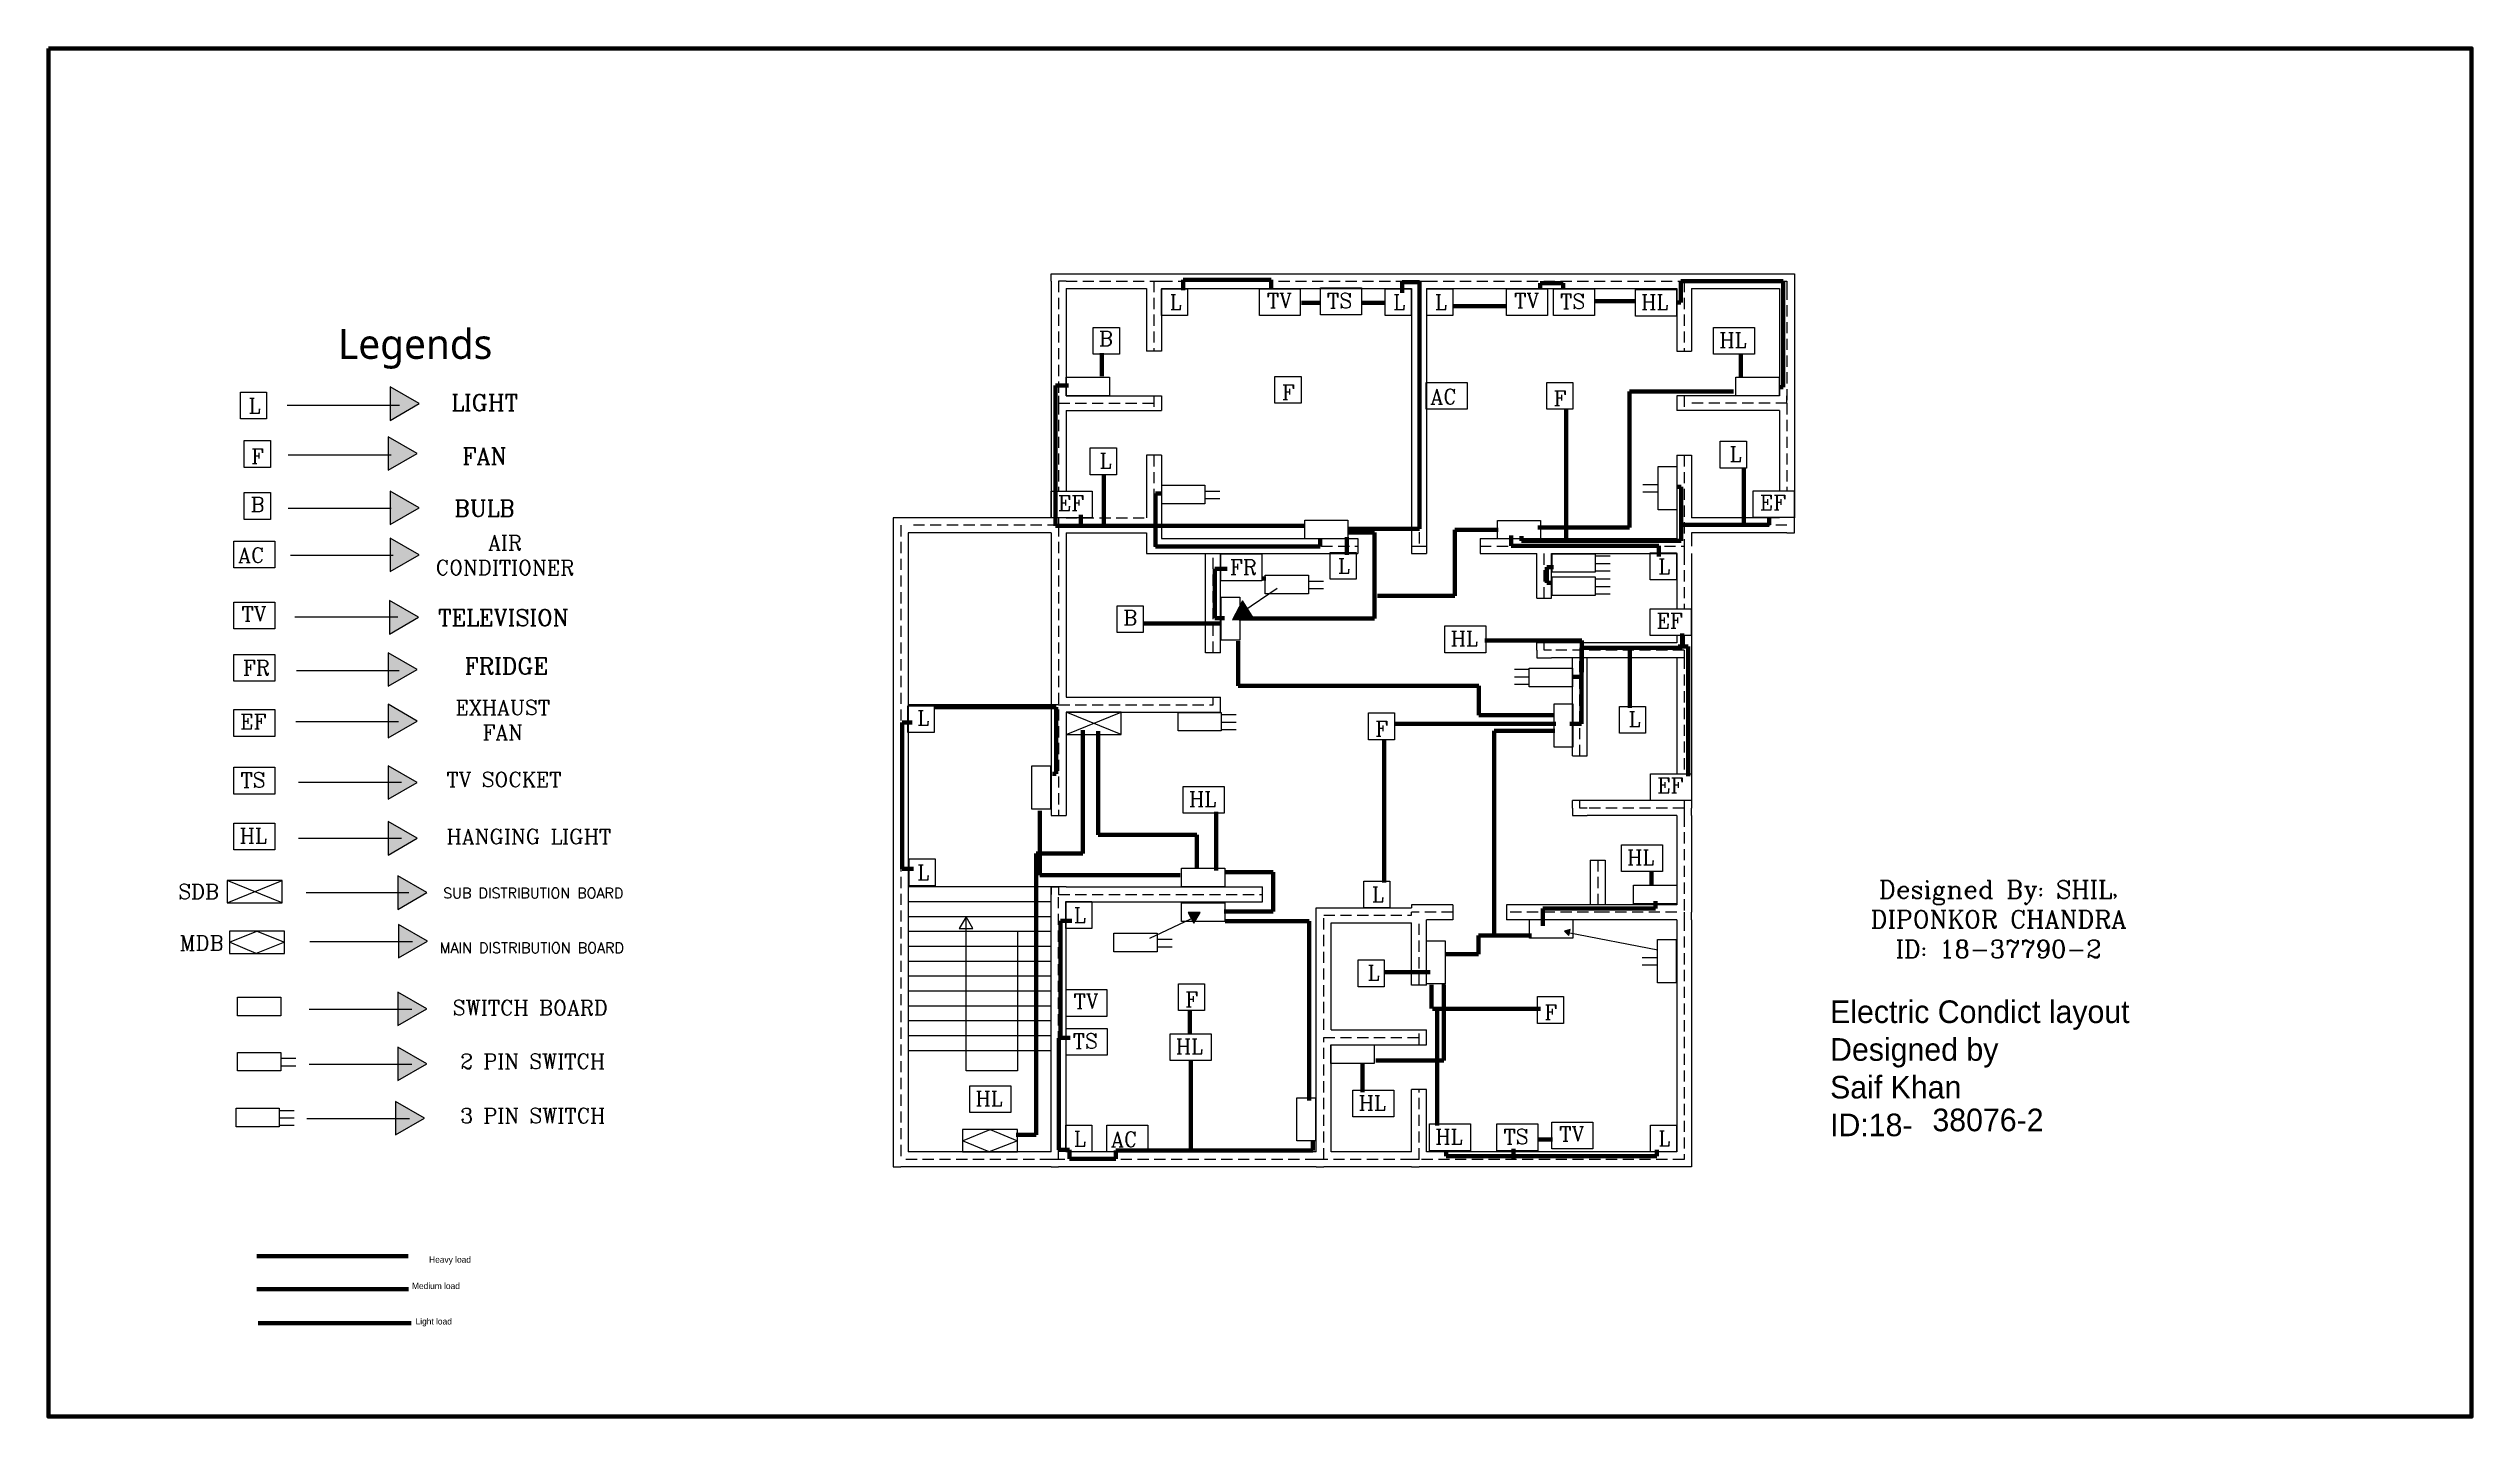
# Model space of a CAD drawing. Header units: inches. Extents: x -666 to 5307612578, y -722 to 835774590.
# Drawn here: x -666 to 961, y -722 to 197 of the extents above; entities outside this region: 1.
import ezdxf

# ---------------------------------------------------------------- set-up
doc = ezdxf.new("R2010")
doc.units = ezdxf.units.IN
doc.header["$LTSCALE"] = 30
doc.header["$MEASUREMENT"] = 0
doc.linetypes.add('HIDDEN', pattern=[0.375, 0.25, -0.125])

msp = doc.modelspace()

# ---------------------------------------------------------------- hatches: boundary and pattern name
for points in [[(-436.5, -30), (-436.5, -52.5), (-417, -41.2)], [(-438, -63.5), (-438, -86), (-418.5, -74.7)], [(-436.5, -100), (-436.5, -122.5), (-417, -111.2)], [(-436.5, -131.5), (-436.5, -154), (-417, -142.7)], [(133.8, -177.1), (129, -186.5), (133.8, -186.3)], [(135.6, -173.7), (133.8, -177.1), (133.8, -186.3), (143.4, -185.8)], [(-438, -322), (-438, -344.5), (-418.5, -333.2)], [(-431.5, -358.5), (-431.5, -381), (-412, -369.7)], [(107.2, -383.1), (99.1, -383.1), (102.5, -389.1), (103.7, -389.1)], [(-431, -391), (-431, -413.5), (-411.5, -402.2)], [(355.7, -394.4), (351.8, -395.5), (354.7, -398.4)], [(-431.5, -436.5), (-431.5, -459), (-412, -447.7)], [(-431.5, -473.5), (-431.5, -496), (-412, -484.7)], [(-413.5, -521.2), (-433, -510), (-433, -532.5)]]:
    msp.add_hatch(color=250).paths.add_polyline_path(points)
h = msp.add_hatch(color=250)
h.paths.add_polyline_path([(-437, -173.5), (-437, -196), (-417.5, -184.7)])
h.paths.add_polyline_path([(-438, -208.5), (-438, -231), (-418.5, -219.7)])
h.paths.add_polyline_path([(-438, -243.2), (-438, -265.7), (-418.5, -254.4)])
h.paths.add_polyline_path([(-438, -284.5), (-438, -307), (-418.5, -295.7)])

# ---------------------------------------------------------------- linework, layer by layer
for p, q in [((5253639940.5, 835774590.5), (5307612578.5, 835774590.5)), ((7.2, 41.1), (7.2, 46.1)), ((7.2, 46.1), (17.2, 46.1)), ((7.2, 41.1), (7.2, -35.9)), ((17.2, 46.1), (76.2, 46.1)), ((17.2, 36.1), (17.2, -35.9)), ((17.2, 36.1), (71.2, 36.1)), ((71.2, 36.1), (71.2, -5.9)), ((76.2, 46.1), (81.2, 46.1)), ((81.2, 46.1), (254.2, 46.1)), ((81.2, 36.1), (81.2, -5.9)), ((81.2, 36.1), (249.2, 36.1)), ((249.2, 36.1), (249.2, -131.9)), ((254.2, 46.1), (259.2, 46.1)), ((259.2, 46.1), (432.2, 46.1)), ((259.2, 36.1), (259.2, -131.9)), ((259.2, 36.1), (427.2, 36.1)), ((427.2, 46.1), (437.2, 46.1)), ((427.2, 36.1), (427.2, -5.9)), ((437.2, 46.1), (496.2, 46.1)), ((437.2, 36.1), (496.2, 36.1)), ((437.2, 36.1), (437.2, -5.9)), ((496.2, 46.1), (506.2, 46.1)), ((496.2, 36.1), (496.2, -35.9)), ((506.2, 46.1), (506.2, 36.1)), ((506.2, 36.1), (506.2, -40.9)), ((81.2, -5.9), (71.2, -5.9)), ((427.2, -5.9), (437.2, -5.9)), ((-430.2, -42.5), (-505.8, -42.5)), ((7.2, -35.9), (7.2, -40.9)), ((7.2, -40.9), (7.2, -117.9)), ((17.2, -35.9), (71.2, -35.9)), ((17.2, -45.9), (17.2, -99.9)), ((17.2, -45.9), (71.2, -45.9)), ((71.2, -35.9), (81.2, -35.9)), ((71.2, -45.9), (81.2, -45.9)), ((81.2, -35.9), (81.2, -45.9)), ((437.2, -35.9), (427.2, -35.9)), ((427.2, -35.9), (427.2, -45.9)), ((437.2, -45.9), (427.2, -45.9)), ((496.2, -35.9), (437.2, -35.9)), ((496.2, -45.9), (437.2, -45.9)), ((496.2, -45.9), (496.2, -99.8)), ((506.2, -40.9), (506.2, -117.9)), ((-505, -75.5), (-436, -75.5)), ((71.2, -75.9), (71.2, -117.9)), ((81.2, -75.9), (71.2, -75.9)), ((81.2, -75.9), (81.2, -131.9)), ((427.2, -75.9), (437.2, -75.9)), ((427.2, -75.9), (427.2, -131.9)), ((437.2, -75.9), (437.2, -117.9)), ((404.5, -95.5), (414.5, -95.5)), ((-505, -111.5), (-436, -111.5)), ((110.5, -100), (120.5, -100)), ((110.5, -105), (120.5, -105)), ((404.5, -100.5), (414.5, -100.5)), ((-88.8, -117.9), (-98.8, -117.9)), ((-98.8, -117.9), (-98.8, -122.9)), ((-98.8, -122.9), (-98.8, -548.9)), ((7.2, -117.9), (-88.8, -117.9)), ((-88.8, -127.9), (-88.8, -543.9)), ((7.2, -127.9), (-88.8, -127.9)), ((7.2, -127.9), (7.2, -317.9)), ((17.2, -117.9), (17.2, -117.9)), ((17.2, -127.9), (71.2, -127.9)), ((17.2, -127.9), (17.2, -238.5)), ((71.2, -127.9), (71.2, -136.9)), ((496.2, -117.9), (437.2, -117.9)), ((501.2, -127.9), (437.2, -127.9)), ((437.2, -127.9), (437.2, -136.9)), ((496.2, -117.8), (496.2, -117.9)), ((501.2, -127.9), (506.2, -127.9)), ((506.2, -127.9), (506.2, -117.9)), ((-503.5, -143), (-434.5, -143)), ((71.2, -136.9), (71.2, -141.9)), ((71.2, -141.9), (76.2, -141.9)), ((76.2, -141.9), (213.2, -141.9)), ((81.2, -131.9), (213.2, -131.9)), ((110.9, -208.5), (110.9, -141.9)), ((120.9, -208.5), (120.9, -141.9)), ((213.2, -131.9), (213.2, -141.9)), ((249.2, -131.9), (249.2, -141.9)), ((249.2, -141.9), (254.2, -141.9)), ((254.2, -141.9), (259.2, -141.9)), ((259.2, -131.9), (259.2, -141.9)), ((295.2, -131.9), (427.2, -131.9)), ((295.2, -131.9), (295.2, -141.9)), ((295.2, -141.9), (333.2, -141.9)), ((333.2, -171.9), (333.2, -141.9)), ((343.2, -171.9), (343.2, -141.9)), ((343.2, -141.9), (427.2, -141.9)), ((372.5, -143.5), (382.5, -143.5)), ((427.2, -141.9), (427.2, -179)), ((437.2, -141.9), (437.2, -206.9)), ((180, -160.5), (190, -160.5)), ((372.5, -148.5), (382.5, -148.5)), ((372.5, -153.5), (382.5, -153.5)), ((372.5, -159), (382.5, -159)), ((159, -165.5), (136, -181)), ((180, -165.5), (190, -165.5)), ((333.2, -171.9), (343.2, -171.9)), ((372.5, -164), (382.5, -164)), ((372.5, -169), (382.5, -169)), ((-500.5, -184.5), (-431.5, -184.5)), ((120.9, -208.5), (110.9, -208.5)), ((333.2, -206.9), (333.2, -201.9)), ((343.2, -201.9), (333.2, -201.9)), ((333.2, -206.9), (333.2, -211.9)), ((427.2, -201.9), (343.2, -201.9)), ((427.2, -197), (427.2, -201.9)), ((437.2, -206.9), (437.2, -211.9)), ((-499.5, -220.5), (-430.5, -220.5)), ((328.2, -219.9), (318.2, -219.9)), ((328.2, -224.9), (318.2, -224.9)), ((333.2, -211.9), (343.2, -211.9)), ((432.2, -211.9), (343.2, -211.9)), ((357.2, -277.9), (357.2, -211.9)), ((367.2, -277.9), (367.2, -211.9)), ((427.2, -211.9), (427.2, -289.8)), ((437.2, -211.9), (437.2, -312.9)), ((12.2, -243.5), (-88.8, -243.5)), ((17.2, -238.5), (110.9, -238.5)), ((110.9, -238.5), (120.9, -238.5)), ((120.9, -248.5), (120.9, -238.5)), ((328.2, -229.9), (318.2, -229.9)), ((-500, -254.7), (-431, -254.7)), ((17.2, -248.5), (120.9, -248.5)), ((17.2, -248.5), (17.2, -317.9)), ((17.3, -263.4), (54.3, -248.4)), ((54.3, -263.4), (17.3, -248.4)), ((121.4, -250.1), (131.4, -250.1)), ((121.4, -255.1), (131.4, -255.1)), ((121.4, -260.1), (131.4, -260.1)), ((357.2, -277.9), (367.2, -277.9)), ((-498, -295.5), (-429, -295.5)), ((357.2, -312.9), (357.2, -307.9)), ((367.2, -307.9), (357.2, -307.9)), ((427.2, -307.9), (367.2, -307.9)), ((427.2, -307.8), (427.2, -307.9)), ((7.2, -317.9), (17.2, -317.9)), ((357.2, -312.9), (357.2, -317.9)), ((357.2, -317.9), (367.2, -317.9)), ((369.2, -317.9), (367.2, -317.9)), ((379.2, -317.9), (369.2, -317.9)), ((427.2, -317.9), (379.2, -317.9)), ((427.2, -317.9), (427.2, -377.9)), ((437.2, -317.9), (437.2, -312.9)), ((437.2, -317.9), (437.2, -382.9)), ((-498, -333), (-429, -333)), ((369.2, -347.9), (369.2, -377.9)), ((369.2, -347.9), (379.2, -347.9)), ((379.2, -347.9), (379.2, -377.9)), ((-546, -376.5), (-509, -361.5)), ((-509, -376.5), (-546, -361.5)), ((-493, -369.5), (-424, -369.5)), ((7.2, -365.9), (-88.8, -365.9)), ((7.2, -365.9), (12.2, -365.9)), ((17.2, -365.9), (7.2, -365.9)), ((7.2, -365.9), (7.2, -370.9)), ((7.2, -543.9), (7.2, -370.9)), ((17.2, -365.9), (149.2, -365.9)), ((149.2, -375.9), (149.2, -365.9)), ((7.2, -375.9), (-88.8, -375.9)), ((7.2, -385.9), (-88.8, -385.9)), ((-49.9, -489.4), (-49.9, -386.1)), ((17.2, -375.9), (149.2, -375.9)), ((17.2, -543.9), (17.2, -375.9)), ((73.5, -400.2), (104.7, -385.4)), ((185.2, -379.9), (249.2, -379.9)), ((185.2, -384.9), (185.2, -379.9)), ((185.2, -461.9), (185.2, -384.9)), ((195.2, -389.9), (249.2, -389.9)), ((195.2, -461.9), (195.2, -389.9)), ((249.2, -377.9), (249.2, -379.9)), ((276.9, -377.9), (249.2, -377.9)), ((249.2, -431.9), (249.2, -389.9)), ((276.9, -387.9), (259.2, -387.9)), ((259.2, -431.9), (259.2, -387.9)), ((276.9, -377.9), (276.9, -387.9)), ((379.2, -377.9), (312.9, -377.9)), ((312.9, -377.9), (312.9, -387.9)), ((379.2, -387.9), (312.9, -387.9)), ((427.2, -377.9), (379.2, -377.9)), ((427.2, -387.9), (379.2, -387.9)), ((427.2, -387.9), (427.2, -543.9)), ((437.2, -387.9), (437.2, -382.9)), ((437.2, -387.9), (437.2, -548.9)), ((-544.5, -403), (-526, -395.5)), ((-526.5, -410.5), (-544.5, -403)), ((-507.5, -403), (-526.5, -410.5)), ((-526, -395.5), (-507.5, -403)), ((-490.5, -402.5), (-421.5, -402.5)), ((7.2, -395.9), (-88.8, -395.9)), ((7.2, -405.9), (-88.8, -405.9)), ((-15.3, -396), (-15.3, -489.4)), ((78.4, -401), (88.4, -401)), ((78.4, -406), (88.4, -406)), ((354.3, -396.4), (414.5, -408.1)), ((7.2, -415.9), (-88.8, -415.9)), ((404, -413.2), (414, -413.2)), ((404, -418.2), (414, -418.2)), ((7.2, -425.9), (-88.8, -425.9)), ((7.2, -435.9), (-88.8, -435.9)), ((259.2, -431.9), (249.2, -431.9)), ((-491, -448), (-422, -448)), ((7.2, -445.9), (-88.8, -445.9)), ((7.2, -455.9), (-88.8, -455.9)), ((7.2, -465.9), (-88.8, -465.9)), ((185.2, -543.9), (185.2, -466.9)), ((195.2, -461.9), (249.2, -461.9)), ((249.2, -461.9), (259.2, -461.9)), ((259.2, -471.9), (259.2, -461.9)), ((-510, -481), (-500, -481)), ((-510, -486), (-500, -486)), ((-491, -485), (-422, -485)), ((7.2, -475.9), (-88.8, -475.9)), ((195.2, -543.9), (195.2, -471.9)), ((195.2, -471.9), (249.2, -471.9)), ((249.2, -471.9), (259.2, -471.9)), ((-15.3, -489.4), (-49.9, -489.4)), ((249.2, -543.9), (249.2, -501.9)), ((259.2, -501.9), (249.2, -501.9)), ((259.2, -543.9), (259.2, -501.9)), ((-511, -516), (-501, -516)), ((-511, -521), (-501, -521)), ((-511, -526), (-501, -526)), ((-492.5, -521.5), (-423.5, -521.5)), ((-52.3, -536.4), (-33.8, -528.9)), ((-34.3, -543.9), (-52.3, -536.4)), ((-15.3, -536.4), (-34.3, -543.9)), ((-33.8, -528.9), (-15.3, -536.4)), ((-98.8, -548.9), (-98.8, -553.9)), ((7.2, -543.9), (-88.8, -543.9)), ((-88.8, -548.9), (-88.8, -548.9)), ((185.2, -543.9), (17.2, -543.9)), ((249.2, -543.9), (195.2, -543.9)), ((427.2, -543.9), (259.2, -543.9)), ((437.2, -548.9), (437.2, -553.9)), ((-98.8, -553.9), (-93.8, -553.9)), ((7.2, -553.9), (-93.8, -553.9)), ((7.2, -553.9), (12.2, -553.9)), ((185.2, -553.9), (12.2, -553.9)), ((185.2, -553.9), (190.2, -553.9)), ((249.2, -553.9), (190.2, -553.9)), ((249.2, -553.9), (254.2, -553.9)), ((432.2, -553.9), (254.2, -553.9)), ((437.2, -553.9), (432.2, -553.9))]:
    msp.add_line(p, q)
at = {"linetype": 'HIDDEN'}
for p, q in [((17.2, 41.1), (12.2, 41.1)), ((12.2, 41.1), (12.2, -35.9)), ((17.2, 41.1), (76.2, 41.1)), ((76.2, 41.1), (81.2, 41.1)), ((76.2, 41.1), (76.2, -5.9)), ((81.2, 41.1), (254.2, 41.1)), ((254.2, 41.1), (259.2, 41.1)), ((254.2, 41.1), (254.2, -136.9)), ((259.2, 41.1), (432.2, 41.1)), ((432.2, 41.1), (437.2, 41.1)), ((432.2, 41.1), (432.2, -5.9)), ((437.2, 46.1), (496.2, 46.1)), ((437.2, 41.1), (496.2, 41.1)), ((496.2, 41.1), (501.2, 41.1)), ((501.2, 41.1), (501.2, 36.1)), ((501.2, 36.1), (501.2, -40.9)), ((12.2, -35.9), (12.2, -40.9)), ((12.2, -40.9), (12.2, -99.9)), ((12.2, -40.9), (76.2, -40.9)), ((76.2, -35.9), (76.2, -45.9)), ((432.2, -35.9), (432.2, -45.9)), ((501.2, -40.9), (437.2, -40.9)), ((501.2, -40.9), (501.2, -35.9)), ((501.2, -40.9), (501.2, -99.8)), ((76.2, -75.9), (76.2, -136.9)), ((432.2, -75.9), (432.2, -136.9)), ((-93.8, -122.9), (-93.8, -548.9)), ((12.2, -122.9), (-88.8, -122.9)), ((12.2, -117.9), (12.2, -122.9)), ((12.2, -117.9), (12.2, -117.9)), ((12.2, -122.9), (76.2, -122.9)), ((12.2, -122.9), (12.2, -317.9)), ((17.2, -117.9), (71.2, -117.9)), ((501.2, -122.9), (432.2, -122.9)), ((501.2, -117.8), (501.2, -117.9)), ((76.2, -136.9), (213.2, -136.9)), ((115.9, -208.5), (115.9, -141.9)), ((249.2, -136.9), (254.2, -136.9)), ((254.2, -136.9), (259.2, -136.9)), ((295.2, -136.9), (432.2, -136.9)), ((338.2, -171.9), (338.2, -141.9)), ((432.2, -136.9), (432.2, -141.9)), ((432.2, -141.9), (432.2, -179)), ((338.2, -206.9), (338.2, -201.9)), ((343.2, -206.9), (338.2, -206.9)), ((432.2, -206.9), (343.2, -206.9)), ((432.2, -197), (432.2, -206.9)), ((432.2, -206.9), (432.2, -211.9)), ((362.2, -277.9), (362.2, -211.9)), ((427.2, -211.9), (427.2, -289.8)), ((432.2, -211.9), (432.2, -289.8)), ((12.2, -243.5), (115.9, -243.5)), ((115.9, -243.5), (115.9, -238.5)), ((362.2, -312.9), (362.2, -307.9)), ((427.2, -307.8), (427.2, -307.9)), ((432.2, -307.8), (432.2, -312.9)), ((367.2, -312.9), (362.2, -312.9)), ((432.2, -312.9), (367.2, -312.9)), ((427.2, -317.9), (379.2, -317.9)), ((432.2, -312.9), (432.2, -317.9)), ((432.2, -317.9), (432.2, -382.9)), ((374.2, -347.9), (374.2, -377.9)), ((7.2, -370.9), (7.2, -365.9)), ((12.2, -365.9), (12.2, -370.9)), ((12.2, -370.9), (149.2, -370.9)), ((12.2, -548.9), (12.2, -370.9)), ((190.2, -384.9), (249.2, -384.9)), ((190.2, -461.9), (190.2, -384.9)), ((249.2, -384.9), (249.2, -382.9)), ((276.9, -382.9), (249.2, -382.9)), ((254.2, -431.9), (254.2, -387.9)), ((379.2, -382.9), (312.9, -382.9)), ((427.2, -382.9), (379.2, -382.9)), ((432.2, -382.9), (432.2, -387.9)), ((432.2, -387.9), (432.2, -548.9)), ((185.2, -466.9), (185.2, -461.9)), ((190.2, -548.9), (190.2, -466.9)), ((190.2, -466.9), (254.2, -466.9)), ((254.2, -471.9), (254.2, -461.9)), ((254.2, -548.9), (254.2, -501.9)), ((7.2, -548.9), (-93.8, -548.9)), ((12.2, -548.9), (7.2, -548.9)), ((185.2, -548.9), (12.2, -548.9)), ((190.2, -548.9), (185.2, -548.9)), ((249.2, -548.9), (190.2, -548.9)), ((254.2, -548.9), (249.2, -548.9)), ((432.2, -548.9), (254.2, -548.9))]:
    msp.add_line(p, q, dxfattribs=at)
at = {"color": 1, "lineweight": 211}
for p, q in [((95.8, 35.1), (95.8, 42)), ((95.8, 42), (154.9, 42)), ((154.9, 42), (154.9, 35.6)), ((242.9, 33.3), (242.9, 40.3)), ((242.9, 40.3), (254.5, 40.3)), ((254.5, 40.3), (254.5, -125.2)), ((350.9, 39.7), (335.5, 39.7)), ((335.5, 39.7), (335.5, 36)), ((350.9, 36), (350.9, 39.7)), ((429.9, 26.7), (429.9, 41)), ((429.9, 41), (498.7, 41)), ((498.7, 41), (498.7, -30.2)), ((175.2, 26.4), (187.9, 26.4)), ((215.7, 26.4), (231.3, 26.4)), ((277.2, 24.2), (313, 24.2)), ((399.7, 27.6), (371.7, 27.6)), ((427.1, 26.7), (429.9, 26.7)), ((41.3, -7.2), (41.3, -22.8)), ((470.3, -23.2), (470.3, -8.4)), ((498.7, -30.2), (496, -30.2)), ((353, -45), (353, -133.6)), ((42.6, -89), (42.6, -123.4)), ((427.2, -97), (430.3, -97)), ((430.3, -97), (430.3, -123.5)), ((472.2, -122.7), (472.2, -84.7)), ((81.1, -101.6), (77.2, -101.6)), ((77.2, -101.6), (77.2, -137.1)), ((27.1, -116), (27.1, -123.4)), ((27.1, -123.4), (77.1, -123.4)), ((254.5, -125.2), (207, -125.2)), ((316.1, -136.8), (316.1, -129.8)), ((489.4, -122.7), (430.2, -122.7)), ((430.2, -122.7), (430.2, -133.4)), ((489.4, -117.6), (489.4, -122.7)), ((77.2, -137.1), (187.8, -137.1)), ((187.8, -137.1), (187.8, -131.6)), ((205.8, -142.8), (205.8, -130.8)), ((415.2, -136.8), (316.1, -136.8)), ((323.1, -133.4), (323.1, -130.3)), ((430.2, -133.4), (323.1, -133.4)), ((415.2, -143.8), (415.2, -136.8)), ((125.3, -152.2), (117.2, -152.2)), ((117.2, -152.2), (117.2, -185.4)), ((151.3, -158.7), (148.8, -158.7)), ((340, -161.6), (340, -151)), ((340, -151), (344.6, -151)), ((342.9, -161.6), (340, -161.6)), ((68.7, -189), (121.2, -189)), ((117.2, -185.4), (123.5, -185.4)), ((298.4, -200.4), (363.5, -200.4)), ((430.9, -205.3), (363.3, -205.3)), ((363.3, -205.3), (363.3, -256.3)), ((363.5, -200.4), (363.5, -221.5)), ((395.8, -245.6), (395.8, -205.9)), ((434.9, -204.4), (428.2, -204.4)), ((430.9, -195.7), (430.9, -205.3)), ((434.9, -291.4), (434.9, -204.4)), ((357.4, -224.8), (363.3, -224.8)), ((-92.9, -353.6), (-92.9, -255.3)), ((-92.9, -255.3), (-86.2, -255.3)), ((-71, -245.2), (10.6, -245.2)), ((10.6, -245.2), (10.6, -289.8)), ((237.9, -256.3), (346.1, -256.3)), ((363.3, -256.3), (355.4, -256.3)), ((230.8, -363), (230.8, -266.6)), ((10.6, -289.8), (8.1, -289.8)), ((118.1, -354.8), (118.1, -315.4)), ((-85.3, -353.6), (-92.9, -353.6)), ((410.3, -355.6), (410.3, -365)), ((21.1, -388.7), (13.4, -388.7)), ((13.4, -388.7), (13.4, -442.2)), ((230.5, -423.1), (261.6, -423.1)), ((262.6, -431.6), (262.6, -447.5)), ((13.4, -442.2), (13.4, -467.2)), ((100.3, -449), (100.3, -465.1)), ((335.7, -447.8), (263.2, -447.8)), ((266.3, -526.1), (266.3, -447.9)), ((12.4, -467.4), (12.4, -542.4)), ((13.4, -467.2), (20, -467.2)), ((101.1, -482.4), (101.1, -543.1)), ((216.3, -484.9), (216.3, -503.8)), ((183, -542.9), (183, -536.2)), ((334.5, -535.6), (343.8, -535.6)), ((12.4, -542.4), (19.5, -542.4)), ((19.5, -542.4), (19.5, -548.6)), ((19.5, -548.6), (50.6, -548.6)), ((50.6, -548.6), (50.6, -542.9)), ((50.6, -542.9), (183, -542.9)), ((272.5, -546.8), (272.5, -543.7)), ((413.9, -546.8), (272.5, -546.8)), ((317.6, -541.8), (317.6, -548.7)), ((413.9, -542.5), (413.9, -546.8)), ((-525.1, -658.9), (-422.4, -658.9))]:
    msp.add_line(p, q, dxfattribs=at)
at = {"color": 5, "lineweight": 211}
for p, q in [((18.8, -29.1), (10.1, -29.1)), ((10.1, -29.1), (10.1, -123.2)), ((465.3, -33), (395.6, -33)), ((395.6, -33), (395.6, -124.5)), ((10.1, -123.2), (177.3, -123.2)), ((206.5, -127.8), (224.4, -127.8)), ((224.4, -127.8), (224.4, -185.5)), ((307.4, -125.9), (278.2, -125.9)), ((278.2, -125.9), (278.2, -170.3)), ((395.6, -124.5), (333.9, -124.5)), ((278.2, -170.3), (226.4, -170.3)), ((224.4, -185.5), (133.5, -185.5)), ((132.8, -200.7), (132.8, -230.8)), ((132.8, -230.8), (294.4, -230.8)), ((294.4, -230.8), (294.4, -250.4)), ((294.4, -250.4), (344.8, -250.4)), ((38.8, -330.8), (38.8, -261.3)), ((304.6, -398.8), (304.6, -261.1)), ((304.6, -261.1), (345.3, -261.1)), ((-0.4, -314.8), (-0.4, -358)), ((105.1, -330.8), (38.8, -330.8)), ((105.1, -353.2), (105.1, -330.8)), ((124.1, -356), (156.2, -356)), ((156.2, -356), (156.2, -382.4)), ((-0.4, -358), (93.9, -358)), ((156.2, -382.4), (123.4, -382.4)), ((180.4, -388.8), (124.1, -388.8)), ((180.4, -509.3), (180.4, -388.8)), ((337.4, -391.9), (337.4, -380.4)), ((337.4, -380.4), (413, -380.4)), ((413, -380.4), (413, -375.5)), ((294.1, -411), (294.1, -398.5)), ((294.1, -398.5), (329.7, -398.5)), ((271.9, -411), (294.1, -411)), ((270.8, -482.4), (270.8, -431.5)), ((225.3, -482.4), (270.8, -482.4)), ((-526, -636.1), (-424.3, -636.1))]:
    msp.add_line(p, q, dxfattribs=at)
at = {"color": 2, "lineweight": 211}
for p, q in [((28.5, -343.5), (28.5, -260.6)), ((-2.8, -532.3), (-2.8, -343.5)), ((-2.8, -343.5), (28.5, -343.5)), ((-16.3, -532.3), (-2.8, -532.3)), ((-526, -613.9), (-424.4, -613.9))]:
    msp.add_line(p, q, dxfattribs=at)
at = {"color": 3, "lineweight": 211}
msp.add_lwpolyline([(-666, 197.4), (960.9, 197.4), (960.9, -721.7), (-666, -721.7)], close=True, dxfattribs=at)
for points in [[(81.2, 36), (98.7, 36), (98.7, 18), (81.2, 18)], [(147, 36), (174.5, 36), (174.5, 18), (147, 18)], [(188, 36.5), (215.5, 36.5), (215.5, 18.5), (188, 18.5)], [(231.5, 36), (249, 36), (249, 18), (231.5, 18)], [(259.5, 36), (277, 36), (277, 18), (259.5, 18)], [(313, 36), (340.5, 36), (340.5, 18), (313, 18)], [(344.5, 36), (372, 36), (372, 18), (344.5, 18)], [(399.5, 35.5), (427, 35.5), (427, 17.5), (399.5, 17.5)], [(35.5, 10), (53, 10), (53, -8), (35.5, -8)], [(452, 10), (479.5, 10), (479.5, -8), (452, -8)], [(-417, -41.2), (-436.5, -30), (-436.5, -52.5)], [(17.3, -23.4), (46.3, -23.4), (46.3, -35.9), (17.3, -35.9)], [(157.5, -23), (175, -23), (175, -41), (157.5, -41)], [(259, -27), (286.5, -27), (286.5, -45), (259, -45)], [(340, -27), (357.5, -27), (357.5, -45), (340, -45)], [(467, -23.4), (496, -23.4), (496, -35.9), (467, -35.9)], [(-537.1, -33.5), (-519.6, -33.5), (-519.6, -51.5), (-537.1, -51.5)], [(-418.5, -74.7), (-438, -63.5), (-438, -86)], [(-534.5, -66), (-517, -66), (-517, -84), (-534.5, -84)], [(33.5, -71), (51, -71), (51, -89), (33.5, -89)], [(456.5, -66.5), (474, -66.5), (474, -84.5), (456.5, -84.5)], [(81.5, -96), (110.5, -96), (110.5, -108.5), (81.5, -108.5)], [(414.8, -112.5), (414.8, -83.5), (427.3, -83.5), (427.3, -112.5)], [(-534.5, -101), (-517, -101), (-517, -119), (-534.5, -119)], [(-417, -111.2), (-436.5, -100), (-436.5, -122.5)], [(7.3, -99.9), (34.8, -99.9), (34.8, -117.9), (7.3, -117.9)], [(478.6, -99.8), (506.1, -99.8), (506.1, -117.8), (478.6, -117.8)], [(177.5, -119.5), (206.5, -119.5), (206.5, -132), (177.5, -132)], [(306.8, -119.6), (335.8, -119.6), (335.8, -132.1), (306.8, -132.1)], [(-541.5, -133.5), (-514, -133.5), (-514, -151.5), (-541.5, -151.5)], [(-417, -142.7), (-436.5, -131.5), (-436.5, -154)], [(121.2, -142.2), (148.7, -142.2), (148.7, -160.2), (121.2, -160.2)], [(194.5, -141.2), (212, -141.2), (212, -159.2), (194.5, -159.2)], [(343.5, -142), (372.5, -142), (372.5, -154.5), (343.5, -154.5)], [(409.5, -141.5), (427, -141.5), (427, -159.5), (409.5, -159.5)], [(151, -156.5), (180, -156.5), (180, -169), (151, -169)], [(343.5, -157.5), (372.5, -157.5), (372.5, -170), (343.5, -170)], [(-541.5, -174.5), (-514, -174.5), (-514, -192.5), (-541.5, -192.5)], [(-417.5, -184.7), (-437, -173.5), (-437, -196)], [(51.5, -177), (69, -177), (69, -195), (51.5, -195)], [(133.8, -171.1), (133.8, -200.1), (121.3, -200.1), (121.3, -171.1)], [(129, -186.5), (143.4, -185.8), (135.6, -173.7)], [(271.6, -190.5), (299.1, -190.5), (299.1, -208.5), (271.6, -208.5)], [(409.5, -179), (437, -179), (437, -197), (409.5, -197)], [(-541.5, -209.7), (-514, -209.7), (-514, -227.7), (-541.5, -227.7)], [(-418.5, -219.7), (-438, -208.5), (-438, -231)], [(357.2, -231.4), (328.2, -231.4), (328.2, -218.9), (357.2, -218.9)], [(-418.5, -254.4), (-438, -243.2), (-438, -265.7)], [(344.9, -271.9), (344.9, -242.9), (357.4, -242.9), (357.4, -271.9)], [(-541.5, -246.7), (-514, -246.7), (-514, -264.7), (-541.5, -264.7)], [(-88.9, -244.1), (-71.4, -244.1), (-71.4, -262.1), (-88.9, -262.1)], [(54.3, -248.4), (17.3, -248.4), (17.3, -263.4), (54.3, -263.4)], [(92.4, -248.6), (121.4, -248.6), (121.4, -261.1), (92.4, -261.1)], [(220.2, -249), (237.7, -249), (237.7, -267), (220.2, -267)], [(388.7, -244.6), (406.2, -244.6), (406.2, -262.6), (388.7, -262.6)], [(-541.5, -285.5), (-514, -285.5), (-514, -303.5), (-541.5, -303.5)], [(-418.5, -295.7), (-438, -284.5), (-438, -307)], [(-5.8, -313.6), (-5.8, -284.6), (6.7, -284.6), (6.7, -313.6)], [(409.7, -289.8), (437.2, -289.8), (437.2, -307.8), (409.7, -307.8)], [(95.9, -298.3), (123.4, -298.3), (123.4, -316.3), (95.9, -316.3)], [(-541.5, -323), (-514, -323), (-514, -341), (-541.5, -341)], [(-418.5, -333.2), (-438, -322), (-438, -344.5)], [(390.1, -337.5), (417.6, -337.5), (417.6, -355.5), (390.1, -355.5)], [(-88.1, -347.1), (-70.6, -347.1), (-70.6, -365.1), (-88.1, -365.1)], [(94.8, -353.3), (123.8, -353.3), (123.8, -365.8), (94.8, -365.8)], [(-509, -361.5), (-546, -361.5), (-546, -376.5), (-509, -376.5)], [(-412, -369.7), (-431.5, -358.5), (-431.5, -381)], [(217.1, -361.9), (234.6, -361.9), (234.6, -379.9), (217.1, -379.9)], [(398.2, -364.7), (427.2, -364.7), (427.2, -377.2), (398.2, -377.2)], [(-49.9, -386), (-54.5, -393.9), (-45.3, -393.9)], [(17.1, -375.7), (34.6, -375.7), (34.6, -393.7), (17.1, -393.7)], [(94.8, -376.6), (123.8, -376.6), (123.8, -389.1), (94.8, -389.1)], [(103.1, -390.1), (107.2, -383.1), (99.1, -383.1)], [(328.4, -387.7), (357.4, -387.7), (357.4, -400.2), (328.4, -400.2)], [(-507.5, -395.5), (-544.5, -395.5), (-544.5, -410.5), (-507.5, -410.5)], [(-411.5, -402.2), (-431, -391), (-431, -413.5)], [(49.4, -397), (78.4, -397), (78.4, -409.5), (49.4, -409.5)], [(259.2, -431), (259.2, -402), (271.7, -402), (271.7, -431)], [(351.8, -395.5), (354.7, -398.4), (355.7, -394.4)], [(414.3, -430.2), (414.3, -401.2), (426.8, -401.2), (426.8, -430.2)], [(213.4, -414.9), (230.9, -414.9), (230.9, -432.9), (213.4, -432.9)], [(-412, -447.7), (-431.5, -436.5), (-431.5, -459)], [(17.2, -434.8), (44.7, -434.8), (44.7, -452.8), (17.2, -452.8)], [(92.7, -430.9), (110.2, -430.9), (110.2, -448.9), (92.7, -448.9)], [(-539, -440), (-510, -440), (-510, -452.5), (-539, -452.5)], [(333.8, -439.5), (351.3, -439.5), (351.3, -457.5), (333.8, -457.5)], [(17.3, -460.9), (44.8, -460.9), (44.8, -478.9), (17.3, -478.9)], [(87.1, -464.5), (114.6, -464.5), (114.6, -482.5), (87.1, -482.5)], [(-539, -477), (-510, -477), (-510, -489.5), (-539, -489.5)], [(-412, -484.7), (-431.5, -473.5), (-431.5, -496)], [(195.1, -471.9), (224.1, -471.9), (224.1, -484.4), (195.1, -484.4)], [(-47.4, -499.5), (-19.9, -499.5), (-19.9, -517.5), (-47.4, -517.5)], [(209.8, -502.4), (237.3, -502.4), (237.3, -520.4), (209.8, -520.4)], [(-540, -514.5), (-511, -514.5), (-511, -527), (-540, -527)], [(-413.5, -521.2), (-433, -510), (-433, -532.5)], [(172.1, -536.5), (172.1, -507.5), (184.6, -507.5), (184.6, -536.5)], [(-15.3, -528.9), (-52.3, -528.9), (-52.3, -543.9), (-15.3, -543.9)], [(17.1, -525.9), (34.6, -525.9), (34.6, -543.9), (17.1, -543.9)], [(44.7, -525.9), (72.2, -525.9), (72.2, -543.9), (44.7, -543.9)], [(261.3, -525.1), (288.8, -525.1), (288.8, -543.1), (261.3, -543.1)], [(306.5, -525.1), (334, -525.1), (334, -543.1), (306.5, -543.1)], [(343.3, -523.9), (370.8, -523.9), (370.8, -541.9), (343.3, -541.9)], [(409.6, -525.8), (427.1, -525.8), (427.1, -543.8), (409.6, -543.8)]]:
    msp.add_lwpolyline(points, close=True)

# ---------------------------------------------------------------- texts
at = {"attachment_point": 5}
for s, insert, char_height, width in [('{\\Fromanc|c0;TV}', (160.5, 28.1), 10, 14.5), ('{\\Fromanc|c0;TS}', (200.8, 28), 10, 14.5), ('{\\Fromanc|c0;TV}', (326.5, 28.1), 10, 14.5), ('{\\Fromanc|c0;L}', (90.7, 27), 10, 14.5), ('{\\Fromanc|c0;L}', (240.7, 27), 10, 14.5), ('{\\Fromanc|c0;L}', (268.7, 27), 10, 14.5), ('{\\Fromanc|c0;TS}', (357.3, 27.5), 10, 14.5), ('{\\Fromanc|c0;HL}', (412.3, 27), 10, 14.5), ('{\\fSegoe UI Black|b0|i0|c0|p34;Legends}', (-419.8, -4.5), 20, 180), ('{\\Fromanc|c0;B}', (44, 2.5), 10, 14.5), ('{\\Fromanc|c0;HL}', (464.8, 1.5), 10, 14.5), ('{\\Fromanc|c0;F}', (166.4, -33.5), 10, 14.5), ('{\\Fromanc|c0;AC}', (270.6, -36.5), 10, 14.5), ('{\\Fromanc|c0;F}', (348.9, -37.5), 10, 14.5), ('{\\Fromanc|c0;L}', (-527.8, -42.5), 10, 14.5), ('{\\Fromanc|c0;LIGHT}', (-373.1, -40.5), 11, 84), ('{\\Fromanc|c0;F}', (-525.6, -76.5), 10, 14.5), ('{\\Fromanc|c0;FAN}', (-373.2, -76.5), 11, 84), ('{\\Fromanc|c0;L}', (43.6, -79.5), 10, 14.5), ('{\\Fromanc|c0;L}', (466.6, -75), 10, 14.5), ('{\\Fromanc|c0;B}', (-525.6, -109), 10, 14.5), ('{\\Fromanc|c0;BULB}', (-373.2, -111.5), 11, 84), ('{\\Fromanc|c0;EF}', (20.5, -108), 10, 14.5), ('{\\Fromanc|c0;EF}', (491.8, -107.6), 10, 14.5), ('{\\Fromanc|c0;AIR CONDITIONER}', (-359.5, -143), 10, 84), ('{\\Fromanc|c0;AC}', (-529.9, -143), 10, 14.5), ('{\\Fromanc|c0;FR}', (136.3, -151), 10, 14.5), ('{\\Fromanc|c0;L}', (203.7, -150.2), 10, 14.5), ('{\\Fromanc|c0;L}', (418.7, -150.5), 10, 14.5), ('{\\Fromanc|c0;TV}', (-528, -182.4), 10, 14.5), ('{\\Fromanc|c0;TELEVISION}', (-360.5, -185), 11, 84), ('{\\Fromanc|c0;B}', (60.4, -185), 10, 14.5), ('{\\Fromanc|c0;HL}', (284.4, -199), 10, 14.5), ('{\\Fromanc|c0;EF}', (422.5, -187), 10, 14.5), ('{\\Fromanc|c0;FR}', (-526.4, -218.5), 10, 14.5), ('{\\Fromanc|c0;FRIDGE}', (-358.5, -217.5), 11, 84), ('{\\Fromanc|c0;EXHAUST FAN}', (-361, -253.7), 10, 84), ('{\\Fromanc|c0;EF}', (-528.5, -254.7), 10, 14.5), ('{\\Fromanc|c0;L}', (-78.8, -252.3), 10, 14.5), ('{\\Fromanc|c0;F}', (229.1, -259.5), 10, 14.5), ('{\\Fromanc|c0;L}', (398.8, -253.1), 10, 14.5), ('{\\Fromanc|c0;TS}', (-528.7, -294), 10, 14.5), ('{\\Fromanc|c0;TV SOCKET}', (-360.2, -293.7), 10, 84), ('{\\Fromanc|c0;EF}', (422.9, -297.6), 10, 14.5), ('{\\Fromanc|c0;HL}', (108.7, -306.8), 10, 14.5), ('{\\Fromanc|c0;HL}', (-528.7, -331.5), 10, 14.5), ('{\\Fromanc|c0;HANGING LIGHT}', (-343.5, -332), 10, 132), ('{\\Fromanc|c0;HL}', (402.9, -346), 10, 14.5), ('{\\Fromanc|c0;L}', (-78.8, -356.1), 10, 14.5), ('{\\Fromanc|c0;SDB}', (-565.2, -369), 10, 33.5), ('{\\Fromanc|c0;SUB DISTRIBUTION BOARD}', (-340.5, -370), 7, 144), ('{\\Fromanc|c0;L}', (226.4, -370.9), 10, 14.5), ('{\\Fromanc|c0;\\C6;Designed By:\\C256; \\C7;SHIL, DIPONKOR CHANDRA\\C256;\\P\\C6;ID:\\C256; 18-37790-2}', (643.3, -387.6), 12, 214.88), ('{\\Fromanc|c0;L}', (26.3, -384.7), 10, 14.5), ('{\\Fromanc|c0;MDB}', (-563.2, -403.5), 10, 33.5), ('{\\Fromanc|c0;MAIN DISTRIBUTION BOARD}', (-341.5, -406.8), 7, 144), ('{\\Fromanc|c0;L}', (223.5, -423.4), 10, 14.5), ('{\\Fromanc|c0;TV}', (30.7, -442.6), 10, 14.5), ('{\\Fromanc|c0;F}', (101.6, -441.4), 10, 14.5), ('{\\Fromanc|c0;SWITCH BOARD}', (-342.5, -447), 10, 132), ('{\\Fromanc|c0;F}', (342.7, -450), 10, 14.5), ('{\\Fromanc|c0;TS}', (30.1, -469.4), 10, 14.5), ('{\\Fromanc|c0;HL}', (99.9, -473), 10, 14.5), ('{\\Fromanc|c0;2 PIN SWITCH}', (-340.9, -483), 10, 132), ('{\\Fromanc|c0;HL}', (-34.6, -508), 10, 14.5), ('{\\Fromanc|c0;3 PIN SWITCH}', (-340.8, -519.5), 10, 132), ('{\\Fromanc|c0;HL}', (222.6, -510.9), 10, 14.5), ('{\\Fromanc|c0;L}', (26.3, -534.9), 10, 14.5), ('{\\Fromanc|c0;AC}', (56.2, -535.4), 10, 14.5), ('{\\Fromanc|c0;HL}', (274.1, -533.6), 10, 14.5), ('{\\Fromanc|c0;TS}', (319.3, -533.6), 10, 14.5), ('{\\Fromanc|c0;TV}', (356.8, -531.7), 10, 14.5), ('{\\Fromanc|c0;L}', (418.8, -534.8), 10, 14.5)]:
    msp.add_mtext(s, dxfattribs=dict(at, insert=insert, char_height=char_height, width=width))
at = {"color": 2, "lineweight": 211, "attachment_point": 1}
for s, insert, char_height, width in [('Electric Condict layout \\PDesigned by\\PSaif Khan\\PID:18-', (530.2, -442.1), 15.2, 355.356), ('38076-2', (598.9, -514.8), 15.2, 143.625), ('Heavy load', (-410.4, -614.1), 4.2, 186.023)]:
    msp.add_mtext(s, dxfattribs=dict(at, insert=insert, char_height=char_height, width=width))
at = {"color": 5, "lineweight": 211, "insert": (-421.9, -631.8), "char_height": 4.2, "width": 62.256, "attachment_point": 1}
msp.add_mtext('Medium load', dxfattribs=at)
at = {"color": 1, "lineweight": 211, "insert": (-419.5, -655.6), "char_height": 4.2, "width": 58.931, "attachment_point": 1}
msp.add_mtext('Light load', dxfattribs=at)

doc.saveas('drawing.dxf')
